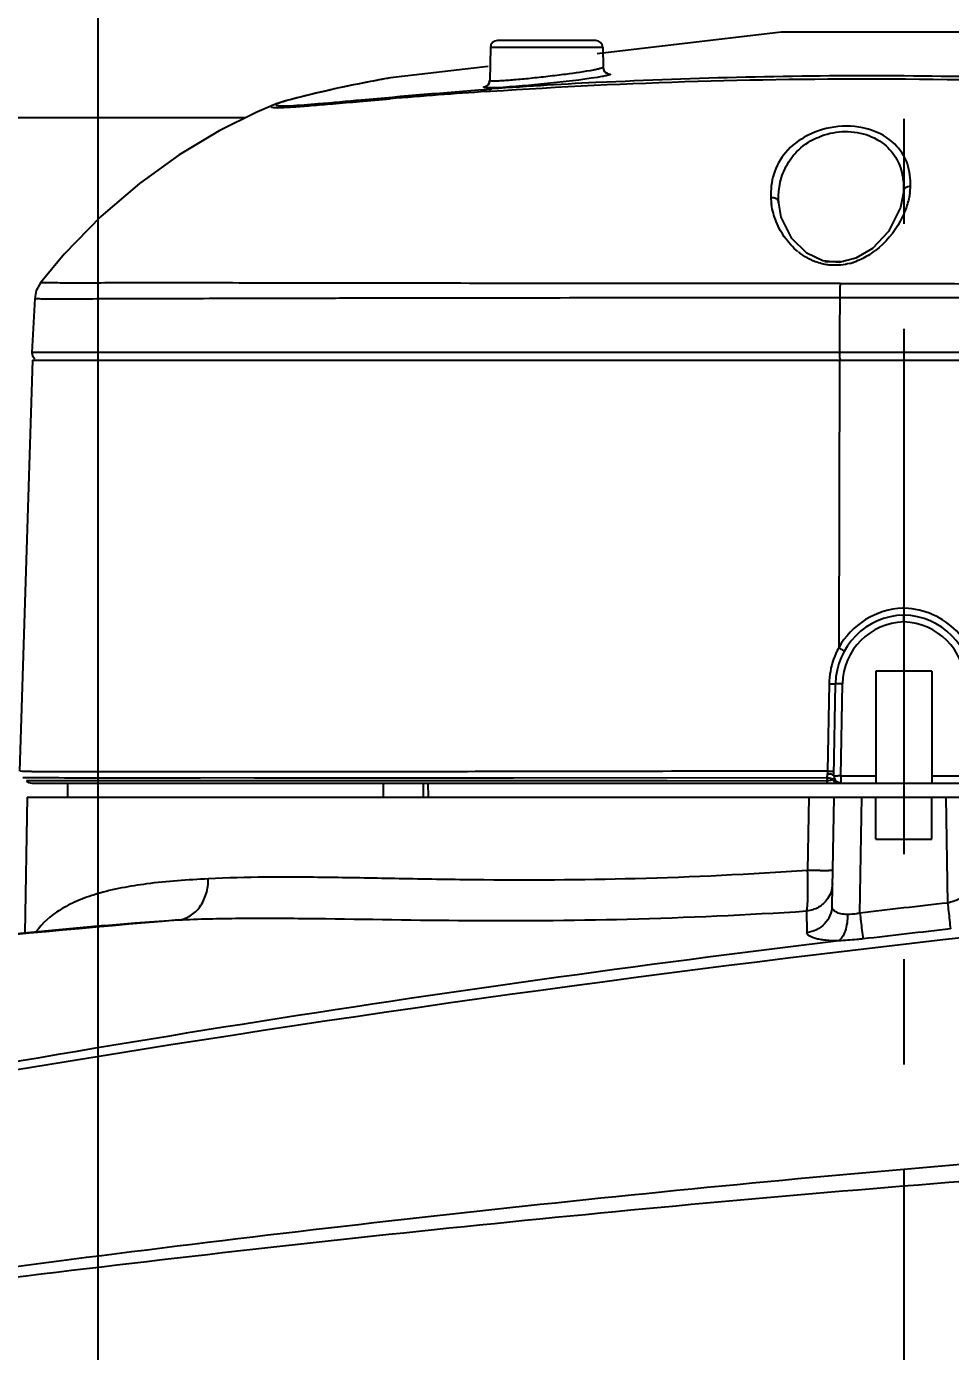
# Model space of a CAD drawing. Header units: millimetres. Extents: x 5828 to 6704, y 123 to 421.
# Drawn here: x 6419.679 to 6422.976, y 197.536 to 202.265 of the extents above; entities that cross this region are included whole.
import ezdxf
from ezdxf import colors
from ezdxf.entities.mleader import LeaderData, LeaderLine
from ezdxf.math import Vec2, Vec3

# ---------------------------------------------------------------- set-up
doc = ezdxf.new("R2010")
doc.units = ezdxf.units.MM
doc.linetypes.add('CENTER', pattern=[0.6, 0.375, -0.075, 0.075, -0.075])
for name, color, linetype in [('中心线', 7, 'Continuous'), ('外形图', 7, 'Continuous'), ('多重引线', 7, 'Continuous'), ('尺寸标注', 7, 'Continuous')]:
    doc.layers.add(name, color=color, linetype=linetype)
doc.styles.add('微软雅黑', font='msyh.ttc', dxfattribs={"height": 1.5})
doc.dimstyles.new('尺寸标注_1_20比例', dxfattribs={"dimtxt": 1.5, "dimasz": 1.25, "dimexe": 0.5, "dimexo": 0.4, "dimgap": 0.5, "dimtad": 1, "dimdec": 1, "dimlfac": 20, "dimdsep": 46, "dimtxsty": '微软雅黑', "dimcen": 0.09, "dimadec": 0, "dimazin": 0, "dimtp": 0.01, "dimtm": 0.01, "dimtfac": 1, "dimtdec": 1, "dimtofl": 0, "dimtmove": 0, "dimatfit": 3, "dimfxl": 1, "dimtolj": 1, "dimarcsym": 0})

# ---------------------------------------------------------------- blocks, each defined once
blk = doc.blocks.new('*D805')
at = {"layer": 'Defpoints', "color": 0}
for p in [(6422.8098, 207.0919), (6422.8098, 204.1861), (6419.9348, 196.9649)]:
    blk.add_point(p, dxfattribs=at)
at = {"layer": '尺寸标注', "color": 0, "lineweight": -2}
for p, q in [((6419.9348, 197.3649), (6419.9348, 207.5919)), ((6422.8098, 204.5861), (6422.8098, 207.5919)), ((6418.6848, 207.0919), (6417.4348, 207.0919)), ((6424.0598, 207.0919), (6429.9654, 207.0919))]:
    blk.add_line(p, q, dxfattribs=at)
at = {"layer": '尺寸标注', "color": 0}
for points in [[(6418.6848, 206.8836), (6418.6848, 207.3002), (6419.9348, 207.0919)], [(6424.0598, 207.3002), (6424.0598, 206.8836), (6422.8098, 207.0919)]]:
    blk.add_solid(points, dxfattribs=at)
at = {"layer": '尺寸标注', "color": 0, "insert": (6427.6376, 208.355), "char_height": 1.5, "attachment_point": 5, "style": '微软雅黑'}
blk.add_mtext('\\A1;57.5', dxfattribs=at)
blk = doc.blocks.new('*D806')
at = {"layer": 'Defpoints', "color": 0}
for p in [(6419.9348, 196.9649), (6419.9348, 195.7149), (6438.1534, 195.7149)]:
    blk.add_point(p, dxfattribs=at)
at = {"layer": '尺寸标注', "color": 0, "lineweight": -2}
for p, q in [((6438.1534, 198.2149), (6438.1534, 199.4649)), ((6420.3348, 196.9649), (6438.6534, 196.9649)), ((6420.3348, 195.7149), (6438.6534, 195.7149)), ((6438.1534, 194.4649), (6438.1534, 190.1465))]:
    blk.add_line(p, q, dxfattribs=at)
at = {"layer": '尺寸标注', "color": 0}
for points in [[(6437.9451, 198.2149), (6438.3618, 198.2149), (6438.1534, 196.9649)], [(6438.3618, 194.4649), (6437.9451, 194.4649), (6438.1534, 195.7149)]]:
    blk.add_solid(points, dxfattribs=at)
at = {"layer": '尺寸标注', "color": 0, "insert": (6436.8778, 191.6807), "char_height": 1.5, "attachment_point": 5, "rotation": 90, "style": '微软雅黑'}
blk.add_mtext('\\A1;25', dxfattribs=at)

msp = doc.modelspace()

# ---------------------------------------------------------------- linework, layer by layer
at = {"layer": '中心线', "linetype": 'CENTER', "ltscale": 5}
msp.add_line((6422.8098, 204.1861), (6422.8098, 188.1793), dxfattribs=at)
at = {"layer": '外形图', "color": 7, "linetype": 'Continuous'}
for p, q in [((6422.3726, 202.2446), (6421.7157, 202.168)), ((6423.9378, 202.2446), (6422.3726, 202.2446)), ((6421.3344, 202.1904), (6421.3323, 202.0728)), ((6421.7353, 202.1904), (6421.3344, 202.1904)), ((6421.7103, 202.2149), (6421.3594, 202.2149)), ((6421.7353, 202.1904), (6421.7365, 202.1199)), ((6421.3265, 202.1225), (6420.9773, 202.0818)), ((6421.3199, 202.0409), (6421.3344, 202.0419)), ((6421.321, 202.0333), (6421.3315, 202.034)), ((6421.3315, 202.034), (6421.3344, 202.0342)), ((6421.3315, 202.034), (6421.3346, 202.0342)), ((6421.3344, 202.0419), (6421.3393, 202.0423)), ((6421.7356, 202.0666), (6421.7485, 202.0673)), ((6420.559, 201.9851), (6420.5588, 201.9851)), ((6422.8085, 201.6774), (6422.8083, 201.6732)), ((6422.3634, 201.6348), (6422.3631, 201.6386)), ((6422.6979, 201.4733), (6422.6388, 201.438)), ((6422.5205, 201.4292), (6422.464, 201.4557)), ((6422.5795, 201.4235), (6422.5205, 201.4292)), ((6422.5852, 201.4249), (6422.5281, 201.4249)), ((6422.6388, 201.438), (6422.5795, 201.4235)), ((6419.7288, 201.3502), (6419.7287, 201.3502)), ((6419.7292, 201.3507), (6419.729, 201.3507)), ((6419.708, 201.2947), (6419.6976, 201.1015)), ((6419.708, 201.2947), (6419.708, 201.2947)), ((6422.5092, 201.2981), (6422.6598, 201.2981)), ((6419.735, 201.1015), (6419.6969, 201.1015)), ((6426.3527, 201.1017), (6419.6976, 201.1015)), ((6422.5801, 201.1016), (6421.9988, 201.1015)), ((6419.7006, 201.0749), (6419.6535, 199.6072)), ((6419.7006, 201.0749), (6426.36, 201.0749)), ((6422.5806, 201.0746), (6422.5776, 200.0479)), ((6422.7098, 199.9649), (6422.7098, 199.5649)), ((6422.9098, 199.9649), (6422.7098, 199.9649)), ((6422.9098, 199.9649), (6422.9098, 199.5649)), ((6422.5432, 199.9189), (6422.5378, 199.6079)), ((6422.5603, 199.5904), (6422.566, 199.9193)), ((6422.5853, 199.5904), (6422.591, 199.9193)), ((6419.666, 199.5845), (6419.7943, 199.5843)), ((6419.6789, 199.5738), (6419.7321, 199.5741)), ((6419.7321, 199.5741), (6420.2994, 199.5745)), ((6420.2994, 199.584), (6422.5358, 199.5851)), ((6420.2994, 199.5745), (6422.5363, 199.5735)), ((6420.491, 199.584), (6421.4184, 199.5842)), ((6421.4184, 199.5842), (6422.5358, 199.5851)), ((6422.5853, 199.5904), (6422.5853, 199.5649)), ((6422.5853, 199.5904), (6422.7098, 199.5904)), ((6422.9098, 199.5904), (6423.0344, 199.5904)), ((6419.6979, 199.5649), (6422.5844, 199.5649)), ((6419.8268, 199.5149), (6419.8268, 199.5649)), ((6420.9534, 199.5149), (6420.9534, 199.5649)), ((6421.0946, 199.5649), (6421.0948, 199.5149)), ((6421.1133, 199.5149), (6421.1128, 199.5649)), ((6422.538, 199.5649), (6422.5427, 199.5649)), ((6422.5853, 199.5649), (6422.5736, 199.5678)), ((6422.5736, 199.5649), (6422.5741, 199.5649)), ((6422.5741, 199.5649), (6422.5751, 199.5649)), ((6422.5853, 199.5649), (6423.0344, 199.5649)), ((6419.6813, 199.5149), (6419.6729, 199.0296)), ((6419.6813, 199.5149), (6425.9383, 199.5149)), ((6422.4711, 199.5149), (6422.4667, 199.2529)), ((6422.5603, 199.5149), (6422.5535, 199.127)), ((6422.653, 199.1012), (6422.6602, 199.5149)), ((6422.7098, 199.3649), (6422.7098, 199.5149)), ((6422.9098, 199.3649), (6422.9098, 199.5149)), ((6422.9594, 199.5149), (6422.966, 199.1369)), ((6422.7098, 199.3649), (6422.9098, 199.3649)), ((6422.4631, 199.1084), (6422.4638, 199.0318)), ((6419.9586, 199.0563), (6420.0671, 199.0662)), ((6420.0671, 199.0662), (6420.2217, 199.0765))]:
    msp.add_line(p, q, dxfattribs=at)
for points in [[(6420.9776, 202.0818), (6420.9498, 202.0769), (6420.9216, 202.0717), (6420.8938, 202.0664), (6420.8664, 202.061), (6420.8396, 202.0555), (6420.8136, 202.0501), (6420.7886, 202.0446), (6420.7643, 202.0392), (6420.7406, 202.0338), (6420.717, 202.0282), (6420.6694, 202.0168)], [(6421.7507, 202.098), (6421.7527, 202.0977), (6421.7504, 202.0985), (6421.7419, 202.1051), (6421.7365, 202.1199)], [(6421.3323, 202.0728), (6421.3273, 202.0585), (6421.3212, 202.053), (6421.3204, 202.0526)], [(6420.5588, 201.9851), (6420.501, 201.9598), (6420.3669, 201.893), (6420.2242, 201.8076), (6420.0819, 201.7054), (6419.9447, 201.5877), (6419.8138, 201.4529), (6419.7288, 201.3503)], [(6420.6694, 202.0168), (6420.6457, 202.0109), (6420.6231, 202.0051), (6420.6027, 201.9996), (6420.5851, 201.9944), (6420.5698, 201.9893), (6420.559, 201.9851)], [(6422.8083, 201.6732), (6422.798, 201.6196), (6422.7553, 201.5342), (6422.6979, 201.4733)], [(6422.464, 201.4557), (6422.4104, 201.5081), (6422.3726, 201.5844), (6422.3634, 201.6348)], [(6419.729, 201.3507), (6419.7137, 201.3227), (6419.7082, 201.295)], [(6419.6978, 201.1015), (6419.6999, 201.0896), (6419.7091, 201.0789)], [(6420.1489, 199.5745), (6420.9287, 199.5744), (6421.9654, 199.5739)], [(6419.9586, 199.0563), (6419.7439, 199.0364), (6419.5187, 199.0148), (6419.285, 198.9917), (6419.0446, 198.9672), (6418.7991, 198.9413), (6418.5503, 198.9142), (6418.332, 198.8896)]]:
    msp.add_lwpolyline(points, dxfattribs=at)
for centre, radius, start, end in [((6421.3594, 202.1899), 0.025, 90, 179), ((6421.7103, 202.1899), 0.025, 1, 90), ((6421.7615, 202.1204), 0.025, 215.6114, 229.6), ((6421.7613, 202.1202), 0.0248, 229.6088, 244.4152), ((6422.9604, 178.1886), 23.901, 93.93307, 94.76038), ((6421.3074, 202.0733), 0.025, 276.9334, 358.9857), ((6422.6772, 183.4968), 18.5937, 92.90265, 94.12624), ((6422.5889, 201.6677), 0.2541, 182.912, 188.5933), ((6422.5854, 201.707), 0.2487, 352.1561, 357.005), ((6422.5843, 201.6477), 0.2402, 230.7256, 233.6392), ((6422.5335, 201.6928), 0.2867, 301.2474, 307.5928), ((6422.562, 201.6324), 0.2197, 284.6325, 288.0448), ((6422.8159, 199.9213), 0.2678, 91.2865, 92.3038), ((6422.8037, 199.9183), 0.2708, 87.8183, 88.6896), ((6422.816, 199.9149), 0.25, 91.4094, 179), ((6422.816, 199.9153), 0.225, 91.5686, 178.9992), ((6422.8037, 199.9149), 0.25, 1, 88.5914), ((6422.8037, 199.9153), 0.225, 1.0006, 88.4313), ((6422.8213, 199.9136), 0.2782, 151.1491, 169.6552), ((6422.8208, 199.9141), 0.2776, 169.7175, 179.0009), ((6419.6979, 199.5899), 0.025, 220.2755, 270.0136), ((6420.1184, 313.8452), 114.2614, 269.831112, 270.090777), ((6422.2793, 199.6247), 0.2596, 351.23, 352.0193), ((6422.1267, 199.5619), 0.4098, 1.6362, 2.2444), ((6422.3938, 199.6087), 0.144, 351.9868, 355.947), ((6422.5853, 199.5899), 0.025, 179, 242.2739), ((6422.5626, 198.3092), 1.2814, 88.9871, 89.4999), ((6430.2659, 134.9574), 64.4644, 94.343162, 100.668847), ((6429.5601, 140.028), 59.4755, 96.365521, 96.66899), ((6426.1075, 130.3473), 68.9808, 94.894769, 96.472151), ((6429.6347, 140.8304), 58.598, 96.917156, 101.122357), ((6429.6947, 138.9428), 60.4759, 96.378099, 96.676075)]:
    msp.add_arc(centre, radius, start, end, dxfattribs=at)
for points, knots in [([(6420.9773, 202.0818), (6420.9499, 202.077), (6420.8325, 202.0553), (6420.7159, 202.0294), (6420.6274, 202.006)], [0, 0, 0, 0, 0.232991, 1, 1, 1, 1]), ([(6421.7025, 202.1097), (6421.6695, 202.1034), (6421.6153, 202.096), (6421.5398, 202.0866), (6421.4784, 202.0799), (6421.4295, 202.0752), (6421.3949, 202.0724), (6421.3736, 202.0711), (6421.3569, 202.0704), (6421.3437, 202.0704), (6421.3372, 202.0708), (6421.3323, 202.0718), (6421.3323, 202.0728)], [0, 0, 0, 0, 0.270123, 0.440102, 0.611553, 0.76733, 0.834279, 0.891544, 0.937635, 0.971382, 0.992045, 1, 1, 1, 1]), ([(6421.3344, 202.0342), (6421.8274, 202.0675), (6422.5857, 202.0889), (6423.5732, 202.0639), (6424.0661, 202.0366), (6424.2957, 202.0223)], [0, 0, 0, 0, 0.500262, 0.767126, 1, 1, 1, 1]), ([(6421.7166, 202.0838), (6421.6572, 202.0743), (6421.5373, 202.0616), (6421.4174, 202.0497), (6421.3572, 202.0468)], [0, 0, 0, 0, 0.499884, 1, 1, 1, 1]), ([(6421.7365, 202.1199), (6421.7365, 202.1189), (6421.7327, 202.1171), (6421.7268, 202.1151), (6421.7158, 202.1124), (6421.7074, 202.1107), (6421.7025, 202.1097)], [0, 0, 0, 0, 0.082399, 0.27573, 0.583406, 1, 1, 1, 1]), ([(6421.7636, 202.0955), (6421.7636, 202.0942), (6421.758, 202.0924), (6421.7502, 202.0899), (6421.7348, 202.0869), (6421.7234, 202.0849), (6421.7166, 202.0838)], [0, 0, 0, 0, 0.077602, 0.270997, 0.58111, 1, 1, 1, 1]), ([(6421.7485, 202.0673), (6422.1022, 202.0849), (6422.8109, 202.0996), (6423.5192, 202.0755), (6423.873, 202.0565)], [0, 0, 0, 0, 0.499915, 1, 1, 1, 1]), ([(6420.6185, 201.9825), (6420.6524, 201.9841), (6420.7374, 201.9914), (6420.971, 202.0127), (6421.171, 202.03), (6421.3199, 202.0409)], [0, 0, 0, 0, 0.144569, 0.363498, 1, 1, 1, 1]), ([(6421.3104, 202.0485), (6421.3104, 202.0494), (6421.314, 202.051), (6421.3164, 202.0519), (6421.3185, 202.0525)], [0, 0, 0, 0, 0.296678, 1, 1, 1, 1]), ([(6421.3572, 202.0468), (6421.3505, 202.0465), (6421.3392, 202.0461), (6421.3236, 202.0459), (6421.3163, 202.0465), (6421.3104, 202.0473), (6421.3104, 202.0485)], [0, 0, 0, 0, 0.425831, 0.737903, 0.928651, 1, 1, 1, 1]), ([(6420.5587, 201.985), (6420.5556, 201.9838), (6420.5455, 201.9784), (6420.5695, 201.9749), (6420.5907, 201.9765), (6420.6386, 201.9784), (6420.6989, 201.9836), (6420.7779, 201.9901), (6420.872, 201.9983), (6420.9403, 202.0041), (6420.9769, 202.0072)], [0, 0, 0, 0, 0.022686, 0.045478, 0.106944, 0.209153, 0.351255, 0.531339, 0.748095, 1, 1, 1, 1]), ([(6420.6274, 202.006), (6420.6175, 202.0034), (6420.6039, 201.9997), (6420.5877, 201.9945), (6420.5791, 201.9915), (6420.5737, 201.9888), (6420.5699, 201.9871), (6420.5696, 201.9838), (6420.5716, 201.9834), (6420.5725, 201.9831)], [0, 0, 0, 0, 0.465394, 0.64388, 0.780873, 0.875062, 0.929151, 0.955748, 1, 1, 1, 1]), ([(6420.5725, 201.9831), (6420.5777, 201.9817), (6420.5933, 201.9817), (6420.6085, 201.982), (6420.6185, 201.9825)], [0, 0, 0, 0, 0.347149, 1, 1, 1, 1]), ([(6418.3657, 201.9164), (6418.3724, 201.9201), (6418.3928, 201.9247), (6418.4308, 201.93), (6418.4849, 201.9343), (6418.5545, 201.9377), (6418.6395, 201.9398), (6418.7824, 201.9413), (6418.9966, 201.941), (6419.2943, 201.94), (6419.6428, 201.9399), (6420.037, 201.94), (6420.3144, 201.9401), (6420.4597, 201.9401)], [0, 0, 0, 0, 0.01097, 0.029312, 0.05519, 0.088522, 0.129139, 0.176885, 0.2931, 0.435762, 0.602979, 0.791985, 1, 1, 1, 1]), ([(6422.8338, 201.6939), (6422.8338, 201.7212), (6422.8291, 201.778), (6422.7784, 201.8551), (6422.6881, 201.9051), (6422.5758, 201.9151), (6422.4673, 201.8848), (6422.3855, 201.822), (6422.3399, 201.741), (6422.3345, 201.6828), (6422.3351, 201.6548)], [0, 0, 0, 0, 0.106757, 0.217004, 0.34585, 0.497188, 0.646871, 0.776402, 0.890521, 1, 1, 1, 1]), ([(6422.3658, 201.6927), (6422.3693, 201.7153), (6422.3832, 201.7612), (6422.4429, 201.847), (6422.576, 201.9092), (6422.7218, 201.8741), (6422.7882, 201.7942), (6422.8025, 201.7499), (6422.806, 201.728)], [0, 0, 0, 0, 0.112293, 0.230551, 0.504073, 0.777028, 0.891525, 1, 1, 1, 1]), ([(6422.3351, 201.6548), (6422.3416, 201.6555), (6422.354, 201.6543), (6422.3629, 201.6437), (6422.3631, 201.6386)], [0, 0, 0, 0, 0.560655, 1, 1, 1, 1]), ([(6422.8338, 201.694), (6422.8278, 201.6942), (6422.8164, 201.6922), (6422.8088, 201.6822), (6422.8085, 201.6774)], [0, 0, 0, 0, 0.557097, 1, 1, 1, 1]), ([(6422.8318, 201.673), (6422.831, 201.6676), (6422.8273, 201.6456), (6422.8209, 201.6241), (6422.8148, 201.6084)], [0, 0, 0, 0, 0.244227, 1, 1, 1, 1]), ([(6422.8148, 201.6084), (6422.8097, 201.5954), (6422.7845, 201.5412), (6422.7447, 201.4935), (6422.7084, 201.4656)], [0, 0, 0, 0, 0.234231, 1, 1, 1, 1]), ([(6422.4322, 201.4618), (6422.4231, 201.4693), (6422.3906, 201.5), (6422.3663, 201.5391), (6422.3541, 201.5696)], [0, 0, 0, 0, 0.26486, 1, 1, 1, 1]), ([(6422.4882, 201.4281), (6422.484, 201.4298), (6422.4678, 201.4371), (6422.4525, 201.4464), (6422.4419, 201.4543)], [0, 0, 0, 0, 0.256746, 1, 1, 1, 1]), ([(6422.5512, 201.4133), (6422.5457, 201.4137), (6422.5242, 201.416), (6422.5031, 201.422), (6422.4882, 201.4281)], [0, 0, 0, 0, 0.25548, 1, 1, 1, 1]), ([(6422.5826, 201.3477), (6422.3934, 201.3476), (6422.0245, 201.3476), (6421.4913, 201.3482), (6421.0728, 201.3489), (6420.7655, 201.3493), (6420.5605, 201.3496), (6420.3752, 201.3499), (6420.2112, 201.3502), (6420.0697, 201.3502), (6419.952, 201.3498), (6419.8692, 201.3495), (6419.8158, 201.3495), (6419.7857, 201.3499), (6419.7624, 201.35), (6419.7453, 201.3507), (6419.7351, 201.3501), (6419.73, 201.3508), (6419.7288, 201.3502)], [0, 0, 0, 0, 0.19881, 0.387838, 0.560482, 0.638786, 0.710835, 0.775978, 0.833595, 0.883271, 0.924691, 0.957374, 0.970273, 0.980805, 0.989, 0.994906, 0.998574, 1, 1, 1, 1]), ([(6422.5826, 201.3477), (6422.5824, 201.3439), (6422.5817, 201.3274), (6422.5813, 201.3109), (6422.5813, 201.2981)], [0, 0, 0, 0, 0.230533, 1, 1, 1, 1]), ([(6422.5826, 201.3477), (6422.8243, 201.3476), (6423.2984, 201.3469), (6423.9826, 201.349), (6424.6017, 201.3487), (6425.1212, 201.3507), (6425.5122, 201.35), (6425.7818, 201.3511), (6425.9188, 201.3506), (6425.974, 201.3495)], [0, 0, 0, 0, 0.213823, 0.419359, 0.605305, 0.761459, 0.878861, 0.95117, 1, 1, 1, 1]), ([(6419.7078, 201.2947), (6419.7076, 201.2945), (6419.7098, 201.2947), (6419.7113, 201.2943), (6419.7161, 201.2943), (6419.7246, 201.294), (6419.7399, 201.2936), (6419.7627, 201.2932), (6419.792, 201.293), (6419.8276, 201.2931), (6419.8696, 201.2934), (6419.938, 201.294), (6420.0386, 201.2945), (6420.1767, 201.2948), (6420.3372, 201.2951), (6420.5186, 201.2955), (6420.7195, 201.2961), (6421.0212, 201.2968), (6421.4329, 201.2973), (6421.9583, 201.2978), (6422.3224, 201.298), (6422.5092, 201.2981)], [0, 0, 0, 0, 0.000288, 0.001196, 0.002706, 0.0048, 0.010693, 0.018859, 0.029309, 0.042047, 0.057046, 0.074275, 0.115285, 0.164726, 0.22218, 0.287138, 0.359044, 0.437307, 0.610186, 0.799873, 1, 1, 1, 1]), ([(6422.6596, 201.2981), (6423.2813, 201.2976), (6424.032, 201.2974), (6424.8941, 201.2944), (6425.2939, 201.294), (6425.5648, 201.2923), (6425.7242, 201.2923)], [0, 0, 0, 0, 0.608582, 0.734865, 0.8439, 1, 1, 1, 1]), ([(6422.5801, 201.1016), (6422.5801, 201.0982), (6422.5802, 201.0922), (6422.5803, 201.0833), (6422.5813, 201.079), (6422.5812, 201.0749), (6422.582, 201.0749)], [0, 0, 0, 0, 0.374431, 0.698592, 0.91789, 1, 1, 1, 1]), ([(6422.8052, 200.1889), (6422.7591, 200.187), (6422.6663, 200.1588), (6422.6, 200.0883), (6422.5776, 200.0479)], [0, 0, 0, 0, 0.499532, 1, 1, 1, 1]), ([(6422.8099, 200.189), (6422.8099, 200.1857), (6422.8098, 200.1797), (6422.8102, 200.172), (6422.8093, 200.1673), (6422.81, 200.1652), (6422.8098, 200.1648)], [0, 0, 0, 0, 0.404273, 0.750482, 0.953351, 1, 1, 1, 1]), ([(6423.0765, 199.9231), (6423.0754, 199.9572), (6423.0603, 200.0256), (6423.002, 200.1124), (6422.9162, 200.1719), (6422.848, 200.1876), (6422.814, 200.1889)], [0, 0, 0, 0, 0.250448, 0.500609, 0.750427, 1, 1, 1, 1]), ([(6422.8098, 200.1403), (6422.8098, 200.1434), (6422.8098, 200.1492), (6422.8097, 200.1561), (6422.8099, 200.1604), (6422.8097, 200.1628), (6422.81, 200.1638), (6422.8097, 200.1648), (6422.8098, 200.1648)], [0, 0, 0, 0, 0.383509, 0.70822, 0.832092, 0.923926, 0.98062, 1, 1, 1, 1]), ([(6422.5776, 200.0479), (6422.5803, 200.0464), (6422.585, 200.0435), (6422.5923, 200.0402), (6422.5948, 200.0375), (6422.5977, 200.0368), (6422.5975, 200.0365)], [0, 0, 0, 0, 0.398641, 0.749797, 0.957286, 1, 1, 1, 1]), ([(6422.5432, 199.9189), (6422.5462, 199.9189), (6422.5518, 199.9188), (6422.5597, 199.9186), (6422.5632, 199.9192), (6422.566, 199.9189), (6422.566, 199.9193)], [0, 0, 0, 0, 0.397733, 0.748199, 0.955582, 1, 1, 1, 1]), ([(6422.591, 199.9193), (6422.5878, 199.9193), (6422.5821, 199.9193), (6422.5738, 199.9199), (6422.5699, 199.9187), (6422.566, 199.9199), (6422.566, 199.9193)], [0, 0, 0, 0, 0.381912, 0.706694, 0.923293, 1, 1, 1, 1]), ([(6419.7089, 199.6056), (6419.7027, 199.6056), (6419.6852, 199.6059), (6419.6678, 199.6063), (6419.6566, 199.6069)], [0, 0, 0, 0, 0.355657, 1, 1, 1, 1]), ([(6422.5378, 199.6079), (6422.2078, 199.6073), (6421.5921, 199.6063), (6420.8598, 199.6049), (6420.3623, 199.6046), (6420.0796, 199.605), (6419.869, 199.6054), (6419.7536, 199.6051), (6419.7089, 199.6056)], [0, 0, 0, 0, 0.350026, 0.652871, 0.776646, 0.877597, 0.952609, 1, 1, 1, 1]), ([(6422.538, 199.5649), (6422.5376, 199.5649), (6422.5372, 199.5668), (6422.537, 199.5679), (6422.5368, 199.5689)], [0, 0, 0, 0, 0.280662, 1, 1, 1, 1]), ([(6422.5374, 199.5985), (6422.5432, 199.5983), (6422.551, 199.5987), (6422.5603, 199.593), (6422.5603, 199.5904)], [0, 0, 0, 0, 0.686136, 1, 1, 1, 1]), ([(6422.5378, 199.6079), (6422.5399, 199.6078), (6422.5467, 199.6078), (6422.5535, 199.6076), (6422.5583, 199.6079)], [0, 0, 0, 0, 0.301181, 1, 1, 1, 1]), ([(6422.5603, 199.5904), (6422.5603, 199.5907), (6422.5622, 199.5902), (6422.5642, 199.5907), (6422.5688, 199.5905), (6422.5719, 199.5905), (6422.5738, 199.5905)], [0, 0, 0, 0, 0.069624, 0.270041, 0.587926, 1, 1, 1, 1]), ([(6422.4667, 199.2529), (6422.2619, 199.2391), (6421.8647, 199.2195), (6421.3782, 199.2172), (6421.0144, 199.2234), (6420.7669, 199.2283), (6420.54, 199.2301), (6420.3958, 199.2268), (6420.3277, 199.2233)], [0, 0, 0, 0, 0.287729, 0.557322, 0.68188, 0.797923, 0.90432, 1, 1, 1, 1]), ([(6422.4631, 199.1085), (6422.4639, 199.1107), (6422.4649, 199.1166), (6422.4667, 199.1334), (6422.4678, 199.1627), (6422.468, 199.2049), (6422.4673, 199.2362), (6422.4667, 199.2529)], [0, 0, 0, 0, 0.048349, 0.124291, 0.350678, 0.654126, 1, 1, 1, 1]), ([(6422.5557, 199.2529), (6422.5557, 199.2527), (6422.5548, 199.2528), (6422.5539, 199.2526), (6422.5516, 199.2525), (6422.5488, 199.2524), (6422.5452, 199.2524), (6422.5389, 199.2523), (6422.5293, 199.2523), (6422.5161, 199.2523), (6422.5009, 199.2524), (6422.4842, 199.2526), (6422.4726, 199.2528), (6422.4667, 199.2529)], [0, 0, 0, 0, 0.004966, 0.019062, 0.042271, 0.074461, 0.11543, 0.164773, 0.286797, 0.436653, 0.609498, 0.799754, 1, 1, 1, 1]), ([(6420.3277, 199.2233), (6420.2542, 199.2195), (6420.1205, 199.2103), (6419.9628, 199.182), (6419.8602, 199.1458), (6419.7829, 199.1065), (6419.7349, 199.0652), (6419.7124, 199.0337)], [0, 0, 0, 0, 0.333565, 0.606951, 0.72231, 0.824985, 1, 1, 1, 1]), ([(6420.2217, 199.0765), (6420.2363, 199.0781), (6420.266, 199.0889), (6420.3007, 199.123), (6420.3229, 199.1698), (6420.3278, 199.2053), (6420.3277, 199.2233)], [0, 0, 0, 0, 0.223658, 0.463716, 0.724543, 1, 1, 1, 1]), ([(6422.5376, 199.1513), (6422.5293, 199.1392), (6422.5069, 199.1186), (6422.4778, 199.1096), (6422.4631, 199.1085)], [0, 0, 0, 0, 0.498347, 1, 1, 1, 1]), ([(6423.0183, 199.156), (6423.0143, 199.1541), (6422.9975, 199.1463), (6422.9799, 199.1398), (6422.966, 199.1369)], [0, 0, 0, 0, 0.235355, 1, 1, 1, 1]), ([(6420.2217, 199.0765), (6420.2939, 199.0802), (6420.4462, 199.0836), (6420.7789, 199.0816), (6421.2402, 199.0721), (6421.8354, 199.0757), (6422.2497, 199.095), (6422.4631, 199.1084)], [0, 0, 0, 0, 0.09672, 0.203799, 0.445169, 0.713965, 1, 1, 1, 1]), ([(6422.5535, 199.127), (6422.5533, 199.1153), (6422.5484, 199.0916), (6422.5287, 199.0612), (6422.4993, 199.0397), (6422.4757, 199.033), (6422.4638, 199.0318)], [0, 0, 0, 0, 0.247204, 0.495908, 0.747001, 1, 1, 1, 1]), ([(6422.6094, 199.0961), (6422.6013, 199.0961), (6422.5868, 199.0971), (6422.5683, 199.1033), (6422.556, 199.1136), (6422.5534, 199.1229), (6422.5535, 199.127)], [0, 0, 0, 0, 0.344375, 0.615988, 0.823083, 1, 1, 1, 1]), ([(6422.6094, 199.0961), (6422.6092, 199.0761), (6422.6055, 199.0476), (6422.5919, 199.0163), (6422.5824, 199.0052), (6422.5772, 199.0019)], [0, 0, 0, 0, 0.587071, 0.821283, 1, 1, 1, 1]), ([(6422.653, 199.1012), (6422.6493, 199.1002), (6422.635, 199.0972), (6422.6203, 199.0962), (6422.6094, 199.0961)], [0, 0, 0, 0, 0.258197, 1, 1, 1, 1]), ([(6422.653, 199.1012), (6422.6542, 199.0912), (6422.6578, 199.0603), (6422.6614, 199.0295), (6422.664, 199.0087)], [0, 0, 0, 0, 0.324448, 1, 1, 1, 1]), ([(6422.966, 199.1369), (6422.9671, 199.1269), (6422.9706, 199.0961), (6422.974, 199.0652), (6422.9765, 199.0444)], [0, 0, 0, 0, 0.324204, 1, 1, 1, 1]), ([(6422.5772, 199.0019), (6422.5616, 199.0019), (6422.5394, 199.0028), (6422.5118, 199.0064), (6422.4953, 199.0098), (6422.482, 199.0142), (6422.4705, 199.0197), (6422.4639, 199.0271), (6422.4638, 199.0318)], [0, 0, 0, 0, 0.382199, 0.543564, 0.681694, 0.795178, 0.883874, 1, 1, 1, 1]), ([(6422.664, 199.0087), (6422.6567, 199.0078), (6422.6278, 199.0048), (6422.5989, 199.003), (6422.5772, 199.0019)], [0, 0, 0, 0, 0.252979, 1, 1, 1, 1]), ([(6418.3323, 197.6558), (6418.9055, 197.742), (6420.0542, 197.8992), (6421.7818, 198.0965), (6423.5134, 198.2529), (6424.6698, 198.3295), (6425.2483, 198.3615)], [0, 0, 0, 0, 0.250048, 0.500081, 0.750075, 1, 1, 1, 1]), ([(6418.3329, 197.6298), (6418.906, 197.7102), (6420.0542, 197.8577), (6421.7806, 198.0427), (6423.5105, 198.1882), (6424.6657, 198.2569), (6425.2435, 198.2846)], [0, 0, 0, 0, 0.250047, 0.500082, 0.750077, 1, 1, 1, 1])]:
    msp.add_open_spline(points, degree=3, knots=knots, dxfattribs=at)
for points in [[(6421.7365, 202.1199), (6421.7366, 202.115), (6421.7383, 202.1098), (6421.7411, 202.1058)], [(6421.7506, 202.0979), (6421.7546, 202.096), (6421.7592, 202.0951), (6421.7636, 202.0955)], [(6422.806, 201.728), (6422.8087, 201.7114), (6422.8094, 201.6943), (6422.8085, 201.6774)], [(6422.3631, 201.6386), (6422.3622, 201.6566), (6422.363, 201.6749), (6422.3658, 201.6927)], [(6422.3541, 201.5696), (6422.3464, 201.5889), (6422.3408, 201.6092), (6422.3377, 201.6297)], [(6422.6175, 201.4198), (6422.596, 201.4142), (6422.5733, 201.4118), (6422.5512, 201.4133)], [(6422.6822, 201.4477), (6422.6658, 201.4377), (6422.6483, 201.4294), (6422.63, 201.4235)], [(6422.5813, 201.2981), (6422.5809, 201.2326), (6422.5805, 201.1671), (6422.5801, 201.1016)], [(6422.5358, 199.585), (6422.536, 199.5827), (6422.5361, 199.5803), (6422.5362, 199.5779)], [(6422.5358, 199.5849), (6422.5412, 199.5847), (6422.547, 199.5838), (6422.5515, 199.5808)], [(6422.5456, 199.5739), (6422.5425, 199.5735), (6422.5394, 199.5734), (6422.5363, 199.5736)], [(6422.5368, 199.5689), (6422.5366, 199.5704), (6422.5365, 199.572), (6422.5363, 199.5735)], [(6422.5378, 199.6079), (6422.5377, 199.6047), (6422.5376, 199.6016), (6422.5374, 199.5985)], [(6422.552, 199.5752), (6422.5499, 199.5745), (6422.5477, 199.5741), (6422.5456, 199.5739)], [(6422.5515, 199.5808), (6422.553, 199.5798), (6422.5545, 199.5785), (6422.5557, 199.577)], [(6422.5557, 199.577), (6422.5546, 199.5762), (6422.5533, 199.5757), (6422.552, 199.5752)], [(6422.5576, 199.5825), (6422.557, 199.5807), (6422.5563, 199.5789), (6422.5557, 199.577)], [(6422.5557, 199.577), (6422.5583, 199.5723), (6422.5629, 199.5683), (6422.568, 199.5664)], [(6422.568, 199.5664), (6422.5705, 199.5654), (6422.5732, 199.5649), (6422.5759, 199.5649)], [(6422.5548, 199.2048), (6422.5545, 199.186), (6422.5483, 199.1667), (6422.5376, 199.1513)]]:
    msp.add_open_spline(points, degree=3, dxfattribs=at)

# ---------------------------------------------------------------- dimensions: what is measured, and where the dimension line sits
at = {"layer": '尺寸标注'}
dim = msp.add_linear_dim(base=(6422.8098, 207.0919), p1=(6419.9348, 196.9649), p2=(6422.8098, 204.1861), dimstyle='尺寸标注_1_20比例', dxfattribs=at)
dim.commit()
dim.dimension.update_dxf_attribs({"geometry": '*D805', "text_midpoint": (6427.6376, 208.355)})
dim = msp.add_linear_dim(base=(6438.1534, 195.7149), p1=(6419.9348, 196.9649), p2=(6419.9348, 195.7149), angle=90, dimstyle='尺寸标注_1_20比例', dxfattribs=at)
dim.commit()
dim.dimension.update_dxf_attribs({"geometry": '*D806', "text_midpoint": (6436.8778, 191.6807)})

# ---------------------------------------------------------------- leaders
at = {"layer": '多重引线'}
ml = msp.add_multileader_mtext('Standard', dxfattribs=at)
ml.set_content('2×M4 depth8', style='微软雅黑')
ml.set_leader_properties()
ml.build(insert=Vec2(0, 0))
ml.multileader.update_dxf_attribs({"text_left_attachment_type": 5, "text_right_attachment_type": 5, "dogleg_length": 1, "arrow_head_size": 1.25})
ctx = ml.context
ctx.base_point, ctx.char_height, ctx.arrow_head_size, ctx.landing_gap_size, ctx.plane_origin = Vec3(6400.2133, 202.4851), 1.5, 1.25, 0.5, Vec3(6419.9348, 196.9649)
ctx.left_attachment, ctx.right_attachment, ctx.text_align_type = 5, 5, 2
notes = []
notes.append((ctx, [(0, (1, 1, 0), (6415.1081, 202.4851), (-1, 0), 1, [(0, [(6419.9348, 196.9649)], 0, [])])]))
ctx.mtext.insert, ctx.mtext.alignment, ctx.mtext.flow_direction = Vec3(6413.6081, 204.5632), 3, 5
for ctx, leaders in notes:
    for number, flags, end, landing, length, lines in leaders:
        leader = LeaderData()
        leader.index, (leader.has_last_leader_line, leader.has_dogleg_vector, leader.attachment_direction) = number, flags
        leader.last_leader_point, leader.dogleg_vector, leader.dogleg_length = Vec3(end), Vec3(landing), length
        for number, points, colour, breaks in lines:
            line = LeaderLine()
            line.index, line.vertices, line.color, line.breaks = number, Vec3.list(points), colors.encode_raw_color(colour), breaks
            leader.lines.append(line)
        ctx.leaders.append(leader)

doc.saveas('drawing.dxf')
